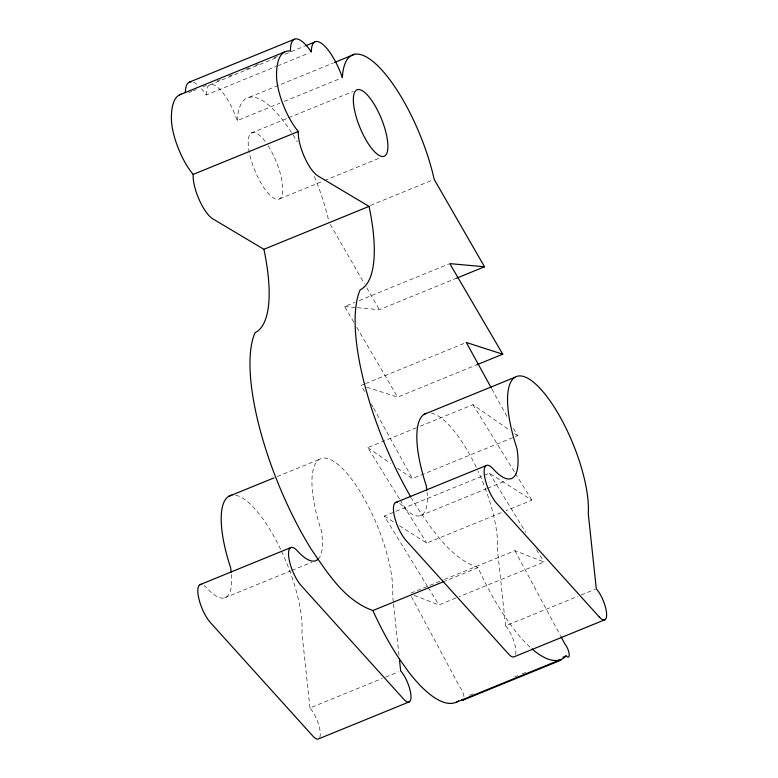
<?xml version="1.0" encoding="UTF-8"?>
<svg xmlns="http://www.w3.org/2000/svg" width="778" height="778" viewBox="0 0 778 778"><rect width="100%" height="100%" fill="white"/><g stroke="black" fill="none" stroke-linecap="round" stroke-linejoin="round"><path stroke-width="0.58" stroke-dasharray="3.89 2.92" d="M318.056 559.168L319.787 557.009A62.444 20.17 67.8 0 0 321.314 530.547A83.917 27.113 67.8 0 1 340.297 466.43A83.917 27.113 67.8 0 1 392.647 595.783L393.396 602.804M399.707 503.434A22.436 7.245 67.8 0 1 402.401 505.904A62.444 20.17 67.8 0 0 420.237 515.746L422.717 514.384A62.444 20.17 67.8 0 0 427.073 492.318M188.646 92.66L191.933 91.318M193.022 90.87L196.309 89.528M202.883 86.854L208.358 84.617M217.12 81.038L220.407 79.696M229.17 76.118L232.457 74.776M245.595 69.417L251.07 67.18M255.456 65.391L258.734 64.049M274.07 57.786L277.357 56.454M209.301 85.084L278.3 56.92M284.865 54.236L304.577 46.184M201.492 88.75A39.085 12.623 67.8 0 1 206.199 94.994L276.297 66.383M277.396 65.936L309.158 52.972M249.505 97.201L333.392 62.95M206.199 94.994A36.605 11.826 67.8 0 1 217.636 87.243A36.605 11.826 67.8 0 1 237.212 120.609L279.924 103.173M284.301 101.383L340.161 78.578M251.333 132.989L287.481 118.237M288.57 117.789L353.193 91.405M279.633 198.867L323.444 180.982M324.533 180.535L380.393 157.739M370.435 205.441L433.074 179.874M353.776 322.15L344.644 306.532L354.71 302.418M359.183 300.6L448.673 264.073M357.384 307.689L379.372 309.702L456.55 278.193M364.522 384.021L361.157 385.392L365.718 393.678M365.641 383.564L465.186 342.933M366.681 387.172L397.607 397.12L477.021 364.697M277.25 476.554L319.291 459.399M399.484 498.941L367.809 447.603L418.146 427.064M420.383 426.149L472.946 404.686L509.6 430.176M397.519 468.268L412.379 478.596L517.516 435.68L512.401 426.363M427.589 586.554L384.274 516.086L489.42 473.17L531.851 500.166L506.128 510.669M420.237 515.746L486.318 488.769M487.436 488.312L506.478 480.541M224.609 597.874L290.69 570.896M291.808 570.439L311.968 562.212M399.435 525.734L426.714 543.083L501.654 512.498M410.901 593.137L443.334 579.902M444.452 579.445L514.919 550.678L544.026 562.017L459.02 596.726M442.974 581.934L478.023 567.629A131.424 42.459 67.8 0 0 503.891 615.116L513.081 628.099A131.424 42.459 67.8 0 0 531.16 648.132M414.256 595.345L438.889 604.944L457.902 597.183M515.6 654.629A18.283 5.903 67.8 0 0 505.583 625.833L577.937 596.298M581.176 594.976L595.219 589.247M319.739 737.456A18.283 5.903 67.8 0 0 318.231 723.346A18.283 5.903 67.8 0 0 309.955 707.961L382.309 678.426M385.557 677.103L398.511 671.813M469.591 695.337L474.959 693.149M514.657 676.948L517.876 675.635M522.164 673.884L527.523 671.696M344.644 306.532L356.227 307.592M478.023 567.629C449.431 557.418 432.549 529.789 416.162 505.972A156.145 50.444 67.8 0 1 411.416 498.076M384.274 516.086L393.367 521.873M514.55 433.618L517.516 435.68M367.809 447.603L390.585 463.445M472.946 404.686L514.754 472.45M515.386 473.471L531.851 500.166M400.116 499.962L426.714 543.083M489.42 473.17L525.821 532.405M536.499 549.764L544.026 562.017M428.221 587.575L438.889 604.944M356.82 327.353L397.607 397.12M330.251 224.414L364.396 283.698M366.798 287.86L379.372 309.702M491.91 389.078L507.849 418.078M371.407 404.035L373.109 407.147M373.683 408.178L412.379 478.596M514.919 550.678L560.432 635.684M411.445 596.707L459.73 686.896A7.741 2.499 67.8 0 1 464.048 696.942M505.583 625.833L497.55 550.688A83.917 27.113 67.8 0 0 478.1 471.186M393.512 603.971L399.017 655.436M309.955 707.961L301.922 632.815A83.917 27.113 67.8 0 0 281.451 551.106M231.445 574.436A62.444 20.17 67.8 0 1 206.773 588.022A22.436 7.245 67.8 0 0 204.079 585.562M235.724 495.275A83.917 27.113 67.8 0 1 280.936 550.007M431.352 413.147A83.917 27.113 67.8 0 1 477.585 470.077M193.401 82.283A39.085 12.623 67.8 0 1 198.215 85.415M237.212 120.609A99.662 32.199 67.8 0 1 292.45 133.942M293.063 134.915A99.662 32.199 67.8 0 1 297.342 141.956M314.361 176.509A99.662 32.199 67.8 0 1 328.802 221.205M268.157 145.758A35.905 11.602 67.8 0 1 279.302 199.051A35.905 11.602 67.8 0 1 249.787 154.861M249.291 152.537A35.905 11.602 67.8 0 1 266.397 143.133"/><path stroke-width="1.17" d="M318.056 559.168L317.803 559.47A62.444 20.17 67.8 0 1 297.488 550.989A22.436 7.245 67.8 0 0 288.687 556.503A22.436 7.245 67.8 0 0 301.193 585.62L403.685 699.15A18.283 5.903 67.8 0 0 410.862 694.657A18.283 5.903 67.8 0 0 400.67 670.928L399.396 658.947M189.472 82.098L294.619 39.182M179.319 94.955L284.466 52.038M305.676 45.746L314.438 42.168M334.511 62.493L354.642 54.275M410.823 497.054A156.145 50.444 67.8 0 1 360.195 289.805A144.358 46.631 67.8 0 0 369.035 206.394L263.898 249.31L212.822 218.861A27.707 8.947 67.8 0 1 199.149 199.615A27.707 8.947 67.8 0 1 193.168 174.418L298.305 131.501A39.999 12.925 67.8 0 1 276.56 76.205A84.199 27.201 67.8 0 1 290.495 51.085A39.085 12.623 67.8 0 1 311.346 52.077A36.605 11.826 67.8 0 1 322.773 44.327A36.605 11.826 67.8 0 1 342.349 77.693A99.662 32.199 67.8 0 1 382.047 70.244A99.662 32.199 67.8 0 1 434.192 179.417L484.519 266.776L456.55 278.193M477.021 364.697L502.744 354.204L449.791 263.616L484.519 266.776M424.195 414.304L514.919 377.272M228.567 496.422L273.934 477.916M395.409 502.627L486.124 465.594M199.781 584.755L290.495 547.722M442.974 581.934L372.886 610.545C344.294 600.334 327.402 572.715 311.025 548.889A156.145 50.444 67.8 0 1 255.058 332.731A144.358 46.631 67.8 0 0 263.898 249.31M605.012 619.696L514.297 656.72A18.283 5.903 67.8 0 1 508.598 654.055L406.097 540.525A22.436 7.245 67.8 0 1 394.436 516.3A22.436 7.245 67.8 0 1 397.315 502.316M409.384 701.814L318.669 738.847A18.283 5.903 67.8 0 1 312.97 736.183L210.468 622.653A22.436 7.245 67.8 0 1 198.808 598.428A22.436 7.245 67.8 0 1 201.687 584.443M562.932 657.245L566.151 655.922A7.741 2.499 67.8 0 0 569.185 654.026A7.741 2.499 67.8 0 0 564.877 643.98L560.987 636.725M560.957 659.491L455.82 702.408A131.424 42.459 67.8 0 1 407.935 671.025L398.744 658.032A131.424 42.459 67.8 0 1 372.886 610.545M463.425 699.976L561.055 660.123M502.744 354.204L466.304 342.476L491.346 388.047M369.035 206.394L317.959 175.945A27.707 8.947 67.8 0 1 304.286 156.689A27.707 8.947 67.8 0 1 298.305 131.501M231.893 495.187A83.917 27.113 67.8 0 0 230.589 567.58A62.444 20.17 67.8 0 1 231.222 572.219M458.553 700.949A131.424 42.459 67.8 0 1 456.764 701.989M426.344 413.322A83.917 27.113 67.8 0 0 426.218 485.453A62.444 20.17 67.8 0 1 426.85 490.101M193.168 174.418A39.999 12.925 67.8 0 1 171.413 119.122A84.199 27.201 67.8 0 1 181.177 94.216M185.339 92.728A39.085 12.623 67.8 0 1 191.31 81.816M463.873 699.383A7.741 2.499 67.8 0 1 461.938 699.694M566.151 655.922A131.424 42.459 67.8 0 1 532.123 648.978M599.313 617.022L496.821 503.492A22.436 7.245 67.8 0 1 484.315 474.386A22.436 7.245 67.8 0 1 493.116 468.871A62.444 20.17 67.8 0 0 516.932 448.42A83.917 27.113 67.8 0 1 535.925 384.303A83.917 27.113 67.8 0 1 588.265 513.655L596.298 588.8A18.283 5.903 67.8 0 1 606.49 612.529A18.283 5.903 67.8 0 1 599.313 617.022M353.582 104.126A35.905 11.602 67.8 0 0 381.716 156.436A35.905 11.602 67.8 0 0 376.581 108.463A35.905 11.602 67.8 0 0 353.582 104.126"/></g></svg>
